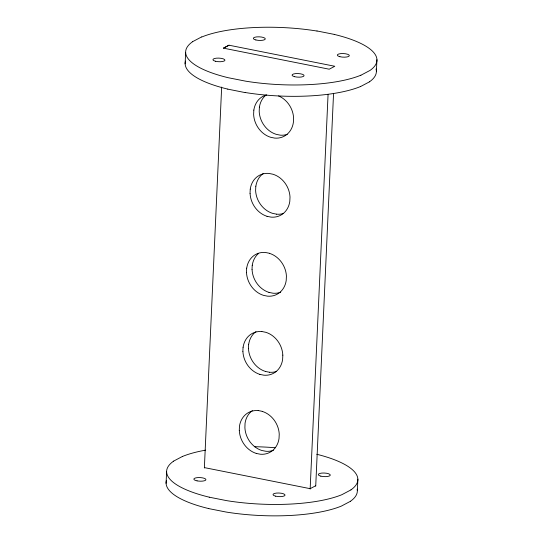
<?xml version="1.0" encoding="UTF-8"?>
<svg xmlns="http://www.w3.org/2000/svg" width="543" height="543" viewBox="0 0 543 543"><rect width="100%" height="100%" fill="white"/><g stroke="black" fill="none" stroke-linecap="round" stroke-linejoin="round"><path stroke-width="0.81" d="M166.07 483.324L166.592 471.915M185.122 63.857L185.638 52.454M204.365 468.005L221.659 87.077M310.148 489.073L328.06 94.604M315.721 486.134L333.558 93.355M357.362 490.546L357.878 479.143M376.408 71.085L376.93 59.676M253.825 110.08L253.629 114.492A22.575 19.195 62.2 0 0 270.597 137.27L274.683 138.098A22.575 19.195 62.2 0 0 293.383 122.406L293.593 118.001A22.575 19.195 62.2 0 0 278.593 95.941M250.242 189.113L250.038 193.525M259.398 107.141L259.201 111.553A22.575 19.195 62.2 0 0 276.17 134.331L280.256 135.159A22.575 19.195 62.2 0 0 287.261 134.359M246.651 268.154L246.447 272.559M255.807 186.181L255.61 190.586A22.575 19.195 62.2 0 0 272.62 213.372L276.665 214.193M243.06 347.187L242.864 351.592M252.224 265.215L252.02 269.62M248.633 344.248L248.429 348.654M192.548 41.702L201.663 36.897M369.498 81.83L360.382 86.636M173.502 461.17L182.618 456.364M350.968 489.888L341.852 494.7A95.561 28.575 2.6 0 1 226.567 500.626L209.245 497.191M350.452 501.298L341.337 506.103A95.561 28.575 2.6 0 1 226.051 512.029L208.729 508.601M228.997 45.205L223.431 48.144L329.214 69.205L334.787 66.273L228.997 45.205L223.444 48.144M315.734 485.734L310.168 488.673L204.399 467.611M360.905 75.233L370.014 70.427A95.561 28.575 2.6 0 0 334.244 34.413M261.774 331.501L265.86 332.316A22.575 19.195 62.2 0 1 282.815 355.149M269.484 372.26L265.398 371.446M258.183 410.535L262.276 411.35M316.969 30.958L334.271 34.399M245.076 92.582L227.775 89.133M267.007 216.318L271.093 217.132A22.575 19.195 62.2 0 0 289.799 201.439L290.01 197.034A22.575 19.195 62.2 0 0 272.993 174.249L268.955 173.427A22.575 19.195 62.2 0 0 250.248 189.12M269.45 253.276L265.364 252.468A22.575 19.195 62.2 0 0 246.698 268.208M268.989 292.412L273.075 293.227A22.575 19.195 62.2 0 0 280.67 292.215M259.825 374.385L263.912 375.199A22.575 19.195 62.2 0 0 282.618 359.514L282.828 355.108M256.242 453.419L260.328 454.233A22.575 19.195 62.2 0 0 279.027 438.547L279.238 434.142A22.575 19.195 62.2 0 0 262.269 411.404M239.273 430.626L239.47 426.221A22.575 19.195 62.2 0 1 258.224 410.603M357.158 489.162A95.561 28.575 2.6 0 1 350.398 501.291M208.756 508.587A95.561 28.575 2.6 0 1 166.457 480.562M316.786 454.267A95.561 28.575 2.6 0 1 350.914 489.881M209.272 497.178A95.561 28.575 2.6 0 1 173.556 461.177M182.57 456.425A95.561 28.575 2.6 0 1 205.634 450.14M254.3 446.706A95.561 28.575 2.6 0 1 275.342 447.758M256.282 453.419A22.575 19.195 62.2 0 1 239.327 430.64M273.489 450.29A22.575 19.195 62.2 0 1 265.894 451.281L261.807 450.48A22.575 19.195 62.2 0 1 244.9 427.701L245.042 423.282A22.575 19.195 62.2 0 1 252.366 410.637M259.873 374.385A22.575 19.195 62.2 0 1 242.918 351.606M243.115 347.242A22.575 19.195 62.2 0 1 261.814 331.563M276.489 371.46A22.575 19.195 62.2 0 1 269.484 372.247M265.446 371.446A22.575 19.195 62.2 0 1 248.484 348.667M248.687 344.303A22.575 19.195 62.2 0 1 255.991 331.651M246.502 272.566A22.575 19.195 62.2 0 0 263.464 295.344L267.502 296.166A22.575 19.195 62.2 0 0 286.209 280.473L286.419 276.075A22.575 19.195 62.2 0 0 269.45 253.337M269.029 292.412A22.575 19.195 62.2 0 1 252.074 269.633M252.271 265.269A22.575 19.195 62.2 0 1 258.604 253.377M267.047 216.311A22.575 19.195 62.2 0 1 250.092 193.532M283.67 213.392A22.575 19.195 62.2 0 1 276.665 214.18M255.862 186.235A22.575 19.195 62.2 0 1 263.172 173.584M253.839 110.127A22.575 19.195 62.2 0 1 266.735 94.889M259.411 107.147A22.575 19.195 62.2 0 1 265.744 95.256M376.041 68.995A95.561 28.575 2.6 0 1 369.444 81.823M360.43 86.575A95.561 28.575 2.6 0 1 245.192 92.514M227.802 89.12A95.561 28.575 2.6 0 1 185.502 61.094M360.857 75.219A95.561 28.575 2.6 0 1 245.612 81.158L228.291 77.73A95.561 28.575 2.6 0 1 192.602 41.709M201.792 36.992A95.561 28.575 2.6 0 1 317.037 31.053M320.838 476.163A6.027 1.805 2.6 0 0 330.287 475.227A6.027 1.805 2.6 0 0 321.721 473.089A6.027 1.805 2.6 0 0 320.838 476.163M275.579 496.166A6.027 1.805 2.6 0 0 285.027 495.223A6.027 1.805 2.6 0 0 276.462 493.085A6.027 1.805 2.6 0 0 275.579 496.166M197.075 480.86A6.034 1.805 2.6 0 0 205.227 480.44A6.027 1.805 2.6 0 0 202.695 477.901A6.034 1.805 2.6 0 0 194.557 478.315A6.034 1.805 2.6 0 0 197.075 480.86M255.862 39.965A6.027 1.805 2.6 0 0 265.303 39.028A6.027 1.805 2.6 0 0 256.744 36.89A6.027 1.805 2.6 0 0 255.862 39.965M339.884 56.703A6.027 1.805 2.6 0 0 349.332 55.766A6.027 1.805 2.6 0 0 340.766 53.621A6.027 1.805 2.6 0 0 339.884 56.703M294.632 76.699A6.027 1.805 2.6 0 0 304.073 75.762A6.027 1.805 2.6 0 0 295.507 73.617A6.027 1.805 2.6 0 0 294.632 76.699M215.496 61.257A6.027 1.805 2.6 0 0 224.945 60.314A6.027 1.805 2.6 0 0 216.379 58.176A6.027 1.805 2.6 0 0 215.496 61.257"/></g></svg>
